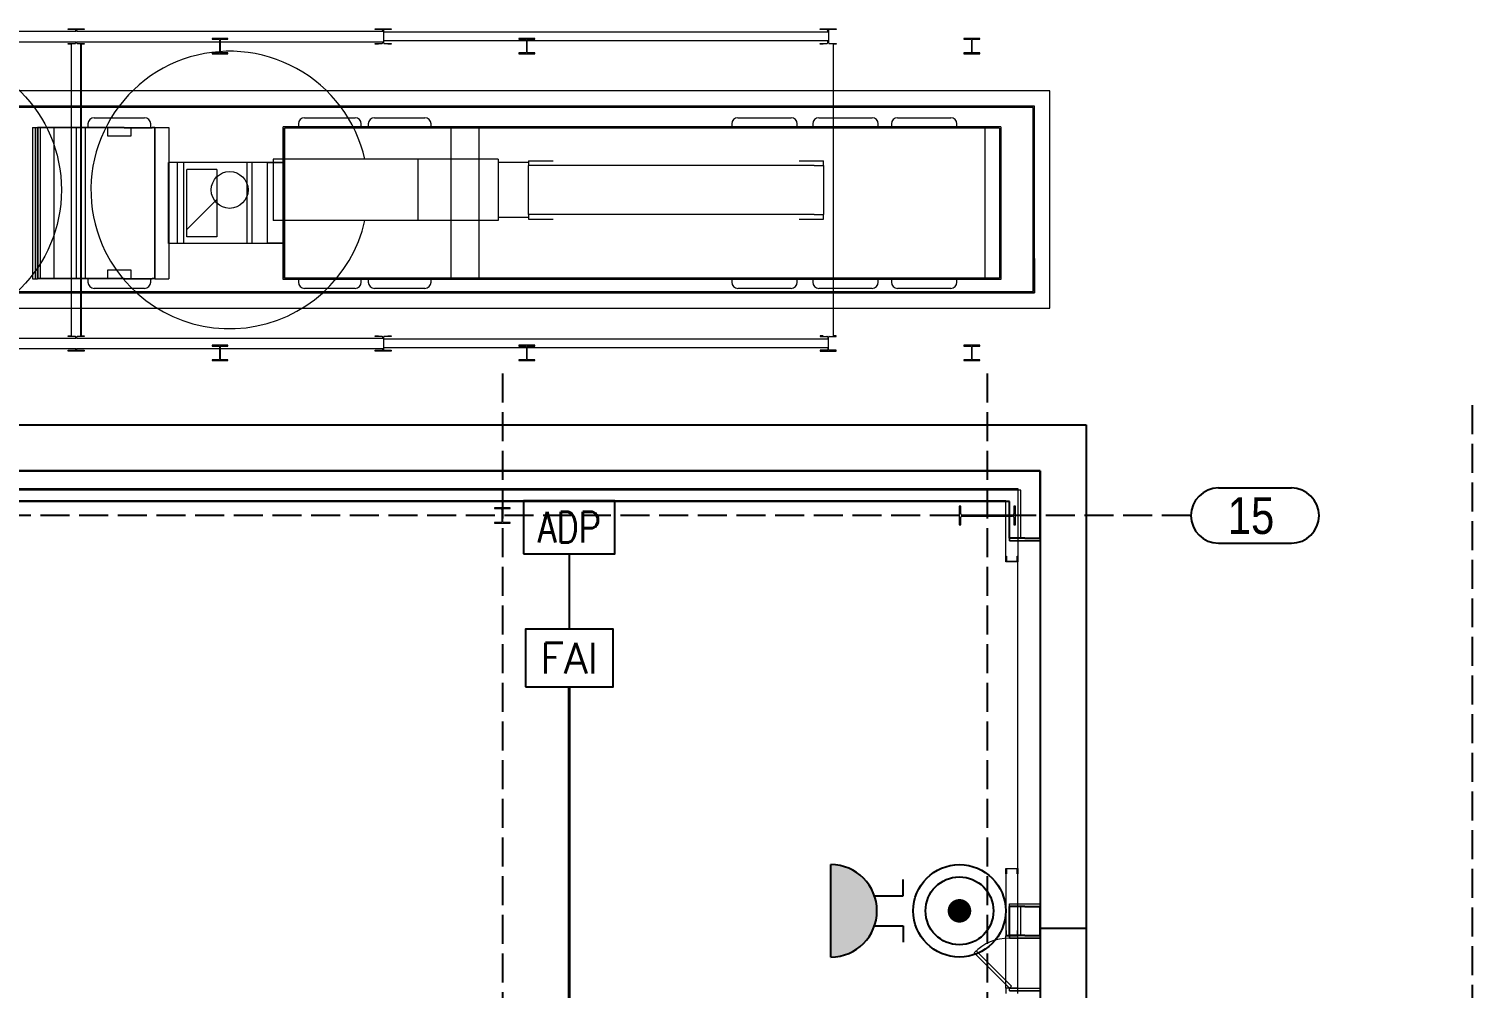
# Model space of a CAD drawing. Header units: millimetres. Extents: x 91119 to 792617, y 23924 to 150567.
# Drawn here: x 681188 to 704702, y 134936 to 150567 of the extents above; entities that cross this region are included whole.
import ezdxf
from ezdxf.enums import TextEntityAlignment as Align

# ---------------------------------------------------------------- set-up
doc = ezdxf.new("R2010")
doc.units = ezdxf.units.MM
doc.header["$LTSCALE"] = 100
for name, pattern in [('121217 IES and EMR$0$XKITLINE00', [0]), ('121217 IES and EMR$0$XKITLINE03', [6.299213, 4.724409, -1.574803]), ('DASHED', [19.05, 12.7, -6.35])]:
    doc.linetypes.add(name, pattern=pattern)
doc.layers.add('121217 IES and EMR$0$G3 Fab Prts-22 Door-Plan', color=7, linetype='Continuous', lineweight=5)
for name, color, linetype in [('121217 IES and EMR$0$grid', 8, 'Continuous'), ('121217 IES and EMR$0$layout', 8, 'Continuous'), ('121217 IES and EMR$0$Xref', 8, 'Continuous'), ('FA', 1, 'Continuous'), ('Fire Alarm', 1, 'Continuous'), ('Text', 7, 'Continuous')]:
    doc.layers.add(name, color=color, linetype=linetype)
doc.styles.add('121217 IES and EMR$0$CENTURY_GOTHIC', font='GOTHIC.TTF')
doc.styles.add('ROMANS', font='romans.shx', dxfattribs={"width": 0.8, "height": 2.5})

# ---------------------------------------------------------------- blocks, each defined once
blk = doc.blocks.new('121217 IES and EMR$0$Group-84-1')
at = {"layer": '121217 IES and EMR$0$G3 Fab Prts-22 Door-Plan', "color": 7, "linetype": 'Continuous', "lineweight": 5, "transparency": 33554687}
for p, q in [((-3000, 250.5), (-3000, -250.5)), ((3000, 250.5), (3000, -250.5))]:
    blk.add_line(p, q, dxfattribs=at)
blk = doc.blocks.new('121217 IES and EMR$0$Group-85-1')
at = {"layer": '121217 IES and EMR$0$G3 Fab Prts-22 Door-Plan', "color": 7, "linetype": 'Continuous', "lineweight": 5, "transparency": 33554687, "flags": 128}
for points in [[(-3000, 250.5), (-2958, 250.5), (-2958, -250.5), (-3000, -250.5)], [(2958, 250.5), (3000, 250.5), (3000, -250.5), (2958, -250.5)]]:
    blk.add_lwpolyline(points, close=True, dxfattribs=at)
blk = doc.blocks.new('121217 IES and EMR$0$Group-91-1')
at = {"layer": '121217 IES and EMR$0$G3 Fab Prts-22 Door-Plan', "color": 7, "linetype": 'Continuous', "lineweight": 5, "transparency": 33554687, "flags": 128}
blk.add_lwpolyline([(-408, 250), (169, 827), (200, 796), (-377, 219)], close=True, dxfattribs=at)
blk = doc.blocks.new('121217 IES and EMR$0$Group-92-1')
at = {"layer": '121217 IES and EMR$0$G3 Fab Prts-22 Door-Plan', "color": 7, "linetype": 'Continuous', "lineweight": 5, "transparency": 33554687}
for p, q in [((-408, 250), (169, 827)), ((-377, 219), (200, 796)), ((169, 827), (200, 796)), ((-408, 250), (-377, 219))]:
    blk.add_line(p, q, dxfattribs=at)
at = {"layer": '121217 IES and EMR$0$G3 Fab Prts-22 Door-Plan', "color": 7, "transparency": 33554687}
blk.add_blockref('121217 IES and EMR$0$Group-91-1', (0, 0), dxfattribs=at)
blk = doc.blocks.new('121217 IES and EMR$0$Group-87-1')
at = {"layer": '121217 IES and EMR$0$G3 Fab Prts-22 Door-Plan', "color": 7, "linetype": 'Continuous', "lineweight": 5, "transparency": 33554687}
for p, q in [((-450, 250.5), (-450, -250.5)), ((450, 250.5), (450, -250.5))]:
    blk.add_line(p, q, dxfattribs=at)
blk = doc.blocks.new('121217 IES and EMR$0$Group-88-1')
at = {"layer": '121217 IES and EMR$0$G3 Fab Prts-22 Door-Plan', "color": 7, "linetype": 'Continuous', "lineweight": 5, "transparency": 33554687, "flags": 128}
for points in [[(-450, 250.5), (-408, 250.5), (-408, -250.5), (-450, -250.5)], [(408, 250.5), (450, 250.5), (450, -250.5), (408, -250.5)]]:
    blk.add_lwpolyline(points, close=True, dxfattribs=at)

msp = doc.modelspace()

# ---------------------------------------------------------------- hatches: boundary and pattern name
at = {"layer": 'Fire Alarm'}
h = msp.add_hatch(color=256, dxfattribs=at)
edge = h.paths.add_edge_path()
edge.add_line((694252, 135442), (694252, 136948))
edge.add_arc((694252, 136195), 753, -90, 90, ccw=False)

# ---------------------------------------------------------------- linework, layer by layer
at = {"layer": '121217 IES and EMR$0$grid', "linetype": '121217 IES and EMR$0$XKITLINE03'}
for p, q in [((688902, 144949), (688902, 30568)), ((696802, 144949), (696802, 28655)), ((704702, 144437), (704702, 31436)), ((700120, 142636), (643432, 142636))]:
    msp.add_line(p, q, dxfattribs=at)
at = {"layer": '121217 IES and EMR$0$grid', "linetype": '121217 IES and EMR$0$XKITLINE00'}
for p, q in [((700570, 143086), (701757, 143086)), ((700570, 142186), (701757, 142186))]:
    msp.add_line(p, q, dxfattribs=at)
for centre, start, end in [((700570, 142636), 90, 270), ((701757, 142636), 270, 90)]:
    msp.add_arc(centre, 450, start, end, dxfattribs=at)
at = {"layer": '121217 IES and EMR$0$layout', "linetype": 'Continuous', "lineweight": 20}
for p, q in [((676965, 150528), (681953, 150528)), ((681830, 150555), (681830, 150567)), ((681830, 150567), (682088, 150567)), ((681941, 150555), (681830, 150555)), ((681953, 150528), (681953, 150542)), ((681965, 150542), (681965, 150528)), ((681965, 150528), (686953, 150528)), ((682088, 150555), (681978, 150555)), ((682088, 150567), (682088, 150555)), ((686830, 150555), (686830, 150567)), ((686830, 150567), (687088, 150567)), ((686941, 150555), (686830, 150555)), ((686953, 150528), (686953, 150542)), ((686965, 150542), (686965, 150342)), ((694203, 150513), (686965, 150513)), ((687088, 150555), (686978, 150555)), ((687088, 150567), (687088, 150555)), ((694080, 150555), (694080, 150567)), ((694080, 150567), (694338, 150567)), ((694191, 150555), (694080, 150555)), ((694203, 150513), (694203, 150542)), ((694215, 150542), (694215, 150342)), ((694338, 150555), (694228, 150555)), ((694338, 150567), (694338, 150555)), ((676965, 150357), (681953, 150357)), ((681830, 150317), (681830, 150329)), ((681830, 150329), (681941, 150329)), ((681882, 150317), (681830, 150317)), ((681877, 150317), (681877, 145567)), ((681882, 145567), (681882, 150317)), ((681953, 150342), (681953, 150357)), ((681965, 150357), (681965, 150342)), ((681965, 150357), (686953, 150357)), ((681978, 150329), (682088, 150329)), ((682088, 150317), (682037, 150317)), ((682037, 145567), (682037, 150317)), ((682042, 150317), (682042, 145567)), ((682088, 150329), (682088, 150317)), ((686830, 150317), (686830, 150329)), ((686830, 150329), (686941, 150329)), ((686882, 150317), (686830, 150317)), ((686953, 150342), (686953, 150357)), ((694203, 150371), (686965, 150371)), ((686978, 150329), (687088, 150329)), ((687088, 150317), (687037, 150317)), ((687088, 150329), (687088, 150317)), ((694080, 150317), (694080, 150329)), ((694080, 150329), (694191, 150329)), ((694127, 150317), (694080, 150317)), ((694203, 150342), (694203, 150371)), ((694228, 150329), (694338, 150329)), ((694338, 150317), (694292, 150317)), ((694292, 150317), (694292, 145567)), ((694338, 150329), (694338, 150317)), ((687526, 148442), (685167, 148442)), ((685167, 148442), (685167, 147442)), ((688834, 148442), (687526, 148442)), ((687526, 148442), (687526, 147442)), ((688834, 148442), (688834, 147442)), ((689330, 148392), (688834, 148392)), ((689330, 148417), (689730, 148417)), ((689330, 148417), (689330, 148342)), ((693735, 148417), (694135, 148417)), ((694135, 148342), (694135, 148417)), ((689577, 148342), (689324, 148342)), ((689324, 148342), (689324, 147542)), ((693983, 148342), (689577, 148342)), ((693983, 148342), (694141, 148342)), ((694141, 147542), (694141, 148342)), ((687526, 147442), (685167, 147442)), ((688834, 147442), (687526, 147442)), ((689330, 147492), (688834, 147492)), ((689577, 147542), (689324, 147542)), ((689330, 147542), (689330, 147467)), ((689330, 147467), (689730, 147467)), ((693983, 147542), (689577, 147542)), ((693735, 147467), (694135, 147467)), ((693983, 147542), (694141, 147542)), ((694135, 147467), (694135, 147542)), ((681830, 145567), (681882, 145567)), ((681830, 145555), (681830, 145567)), ((681941, 145555), (681830, 145555)), ((682088, 145555), (681978, 145555)), ((682037, 145567), (682088, 145567)), ((682088, 145567), (682088, 145555)), ((686830, 145555), (686830, 145567)), ((686830, 145567), (686882, 145567)), ((686941, 145555), (686830, 145555)), ((687088, 145555), (686978, 145555)), ((687037, 145567), (687088, 145567)), ((687088, 145567), (687088, 145555)), ((694080, 145567), (694080, 145555)), ((694127, 145567), (694080, 145567)), ((694080, 145555), (694191, 145555)), ((694228, 145555), (694338, 145555)), ((694338, 145567), (694292, 145567)), ((694338, 145555), (694338, 145567)), ((676965, 145528), (681953, 145528)), ((676965, 145357), (681953, 145357)), ((681830, 145317), (681830, 145329)), ((681830, 145329), (681941, 145329)), ((682088, 145317), (681830, 145317)), ((681953, 145528), (681953, 145542)), ((681953, 145342), (681953, 145357)), ((681965, 145542), (681965, 145528)), ((681965, 145528), (686953, 145528)), ((681965, 145357), (681965, 145342)), ((681965, 145357), (686953, 145357)), ((681978, 145329), (682088, 145329)), ((682088, 145329), (682088, 145317)), ((686830, 145329), (686941, 145329)), ((686830, 145317), (686830, 145329)), ((687088, 145317), (686830, 145317)), ((686953, 145528), (686953, 145542)), ((686953, 145342), (686953, 145357)), ((686965, 145542), (686965, 145342)), ((694203, 145513), (686965, 145513)), ((694203, 145371), (686965, 145371)), ((686978, 145329), (687088, 145329)), ((687088, 145329), (687088, 145317)), ((694191, 145329), (694080, 145329)), ((694080, 145329), (694080, 145317)), ((694080, 145317), (694338, 145317)), ((694203, 145542), (694203, 145513)), ((694203, 145371), (694203, 145342)), ((694215, 145342), (694215, 145542)), ((694338, 145329), (694228, 145329)), ((694338, 145317), (694338, 145329))]:
    msp.add_line(p, q, dxfattribs=at)
at = {"layer": '121217 IES and EMR$0$layout', "transparency": 33554687}
for p, q in [((655484, 144117), (698415, 144117)), ((655484, 144117), (698415, 144117)), ((698415, 144117), (698415, 127586)), ((698415, 144117), (698415, 135909)), ((656234, 143367), (697665, 143367)), ((697665, 143367), (656234, 143367)), ((697665, 143367), (697665, 126836)), ((697665, 142268), (697665, 143367)), ((697164, 142866), (656735, 142866)), ((697164, 142268), (697164, 142866)), ((697164, 135793), (697164, 136268)), ((697665, 135793), (697665, 136268)), ((698415, 135909), (697665, 135909))]:
    msp.add_line(p, q, dxfattribs=at)
at = {"layer": '121217 IES and EMR$0$layout'}
for p, q in [((656234, 143367), (697665, 143367)), ((697665, 143367), (697665, 126836)), ((697415, 142268), (697164, 142268)), ((697164, 142268), (697164, 142268)), ((697164, 142268), (697164, 142268)), ((697415, 142268), (697665, 142268)), ((697665, 142268), (697665, 142268)), ((697665, 142268), (697665, 142268)), ((697415, 136268), (697164, 136268)), ((697164, 136268), (697164, 136268)), ((697164, 136268), (697164, 136268)), ((697415, 136268), (697665, 136268)), ((697665, 136268), (697665, 136268)), ((697665, 136268), (697665, 136268)), ((697415, 135793), (697164, 135793)), ((697164, 135793), (697164, 135793)), ((697164, 135793), (697164, 135793)), ((697415, 135793), (697665, 135793)), ((697665, 135793), (697665, 135793)), ((697665, 135793), (697665, 135793))]:
    msp.add_line(p, q, dxfattribs=at)
at = {"layer": '121217 IES and EMR$0$layout', "linetype": 'Continuous', "lineweight": 5, "transparency": 33554687}
for p, q in [((697349, 143051), (656550, 143051)), ((697349, 143051), (656550, 143051)), ((697349, 142268), (697349, 143051)), ((697349, 142268), (697349, 143051)), ((697164, 142268), (697164, 142226)), ((697665, 142268), (697665, 142226)), ((697164, 142226), (697665, 142226)), ((697164, 136268), (697164, 136310)), ((697164, 136310), (697665, 136310)), ((697349, 135793), (697349, 136268)), ((697665, 136268), (697665, 136310)), ((697164, 135793), (697164, 135751)), ((697164, 135751), (697665, 135751)), ((697665, 135793), (697665, 135751))]:
    msp.add_line(p, q, dxfattribs=at)
at = {"layer": '121217 IES and EMR$0$layout', "linetype": 'Continuous', "lineweight": 20}
for centre, radius in [((679459, 147942), 2260), ((684459, 147942), 300)]:
    msp.add_circle(centre, radius, dxfattribs=at)
for centre, radius, start, end in [((681941, 150542), 12.7, 45, 90), ((681941, 150542), 12.7, 360, 45), ((681978, 150542), 12.7, 135, 180), ((681978, 150542), 12.7, 90, 135), ((686941, 150542), 12.7, 45, 90), ((686941, 150542), 12.7, 360, 45), ((686978, 150542), 12.7, 135, 180), ((686978, 150542), 12.7, 90, 135), ((694191, 150542), 12.7, 45, 90), ((694191, 150542), 12.7, 360, 45), ((694228, 150542), 12.7, 135, 180), ((694228, 150542), 12.7, 90, 135), ((681941, 150342), 12.7, 270, 315), ((681941, 150342), 12.7, 315, 360), ((681978, 150342), 12.7, 180, 225), ((681978, 150342), 12.7, 225, 270), ((686941, 150342), 12.7, 270, 315), ((686941, 150342), 12.7, 315, 360), ((686978, 150342), 12.7, 180, 225), ((686978, 150342), 12.7, 225, 270), ((694191, 150342), 12.7, 270, 315), ((694191, 150342), 12.7, 315, 360), ((694228, 150342), 12.7, 180, 225), ((694228, 150342), 12.7, 225, 270), ((684459, 147942), 2260, 109.5564, 157.9437), ((684459, 147942), 2260, 61.1691, 109.5564), ((684459, 147942), 2260, 12.7818, 61.1691), ((684459, 147942), 2260, 157.9437, 206.331), ((684459, 147942), 2260, 276.7746, 347.2181), ((684459, 147942), 2260, 206.331, 276.7746), ((681941, 145542), 12.7, 45, 90), ((681941, 145542), 12.7, 360, 45), ((681978, 145542), 12.7, 135, 180), ((681978, 145542), 12.7, 90, 135), ((686941, 145542), 12.7, 45, 90), ((686941, 145542), 12.7, 360, 45), ((686978, 145542), 12.7, 135, 180), ((686978, 145542), 12.7, 90, 135), ((694191, 145542), 12.7, 45, 90), ((694191, 145542), 12.7, 360, 45), ((694228, 145542), 12.7, 135, 180), ((694228, 145542), 12.7, 90, 135), ((681941, 145342), 12.7, 270, 315), ((681941, 145342), 12.7, 315, 360), ((681978, 145342), 12.7, 180, 225), ((681978, 145342), 12.7, 225, 270), ((686941, 145342), 12.7, 270, 315), ((686941, 145342), 12.7, 315, 360), ((686978, 145342), 12.7, 180, 225), ((686978, 145342), 12.7, 225, 270), ((694191, 145342), 12.7, 270, 315), ((694191, 145342), 12.7, 315, 360), ((694228, 145342), 12.7, 180, 225), ((694228, 145342), 12.7, 225, 270)]:
    msp.add_arc(centre, radius, start, end, dxfattribs=at)
at = {"layer": '121217 IES and EMR$0$layout', "linetype": 'Continuous', "lineweight": 5, "transparency": 33554687}
msp.add_arc((697164, 134935), 816, 90, 135, dxfattribs=at)
at = {"layer": '121217 IES and EMR$0$Xref', "linetype": 'Continuous', "lineweight": 15}
for p, q in [((684173, 150411), (684173, 150399)), ((684431, 150411), (684173, 150411)), ((684173, 150399), (684283, 150399)), ((684296, 150387), (684296, 150186)), ((684308, 150186), (684308, 150387)), ((684320, 150399), (684431, 150399)), ((684431, 150399), (684431, 150411)), ((689173, 150411), (689173, 150399)), ((689431, 150411), (689173, 150411)), ((689173, 150399), (689283, 150399)), ((689296, 150387), (689296, 150186)), ((689308, 150186), (689308, 150387)), ((689320, 150399), (689431, 150399)), ((689431, 150399), (689431, 150411)), ((696423, 150411), (696423, 150399)), ((696681, 150411), (696423, 150411)), ((696423, 150399), (696533, 150399)), ((696546, 150387), (696546, 150186)), ((696558, 150186), (696558, 150387)), ((696570, 150399), (696681, 150399)), ((696681, 150399), (696681, 150411)), ((684173, 150174), (684173, 150162)), ((684283, 150174), (684173, 150174)), ((684173, 150162), (684431, 150162)), ((684431, 150174), (684320, 150174)), ((684431, 150162), (684431, 150174)), ((689173, 150174), (689173, 150162)), ((689283, 150174), (689173, 150174)), ((689173, 150162), (689431, 150162)), ((689431, 150174), (689320, 150174)), ((689431, 150162), (689431, 150174)), ((696423, 150174), (696423, 150162)), ((696533, 150174), (696423, 150174)), ((696423, 150162), (696681, 150162)), ((696681, 150174), (696570, 150174)), ((696681, 150162), (696681, 150174)), ((684173, 145411), (684173, 145399)), ((684431, 145411), (684173, 145411)), ((684173, 145399), (684283, 145399)), ((684296, 145387), (684296, 145186)), ((684308, 145186), (684308, 145387)), ((684320, 145399), (684431, 145399)), ((684431, 145399), (684431, 145411)), ((689173, 145411), (689173, 145399)), ((689431, 145411), (689173, 145411)), ((689173, 145399), (689283, 145399)), ((689296, 145387), (689296, 145186)), ((689308, 145186), (689308, 145387)), ((689320, 145399), (689431, 145399)), ((689431, 145399), (689431, 145411)), ((696423, 145411), (696423, 145399)), ((696681, 145411), (696423, 145411)), ((696423, 145399), (696533, 145399)), ((696546, 145387), (696546, 145186)), ((696558, 145186), (696558, 145387)), ((696570, 145399), (696681, 145399)), ((696681, 145399), (696681, 145411)), ((684283, 145174), (684173, 145174)), ((684173, 145174), (684173, 145162)), ((684173, 145162), (684431, 145162)), ((684431, 145174), (684320, 145174)), ((684431, 145162), (684431, 145174)), ((689283, 145174), (689173, 145174)), ((689173, 145174), (689173, 145162)), ((689173, 145162), (689431, 145162)), ((689431, 145174), (689320, 145174)), ((689431, 145162), (689431, 145174)), ((696533, 145174), (696423, 145174)), ((696423, 145174), (696423, 145162)), ((696423, 145162), (696681, 145162)), ((696681, 145174), (696570, 145174)), ((696681, 145162), (696681, 145174)), ((688773, 142761), (688773, 142749)), ((689031, 142761), (688773, 142761)), ((688773, 142749), (688883, 142749)), ((688896, 142737), (688896, 142536)), ((688908, 142536), (688908, 142737)), ((688920, 142749), (689031, 142749)), ((689031, 142749), (689031, 142761)), ((696343, 142789), (696343, 142484)), ((696370, 142789), (696343, 142789)), ((696370, 142664), (696370, 142789)), ((697233, 142789), (697233, 142664)), ((697261, 142789), (697233, 142789)), ((697261, 142484), (697261, 142789)), ((688773, 142524), (688773, 142512)), ((688883, 142524), (688773, 142524)), ((688773, 142512), (689031, 142512)), ((689031, 142524), (688920, 142524)), ((689031, 142512), (689031, 142524)), ((696370, 142484), (696370, 142609)), ((697214, 142645), (696390, 142645)), ((696390, 142628), (697214, 142628)), ((697233, 142609), (697233, 142484)), ((696343, 142484), (696370, 142484)), ((697233, 142484), (697261, 142484)), ((697102, 141886), (697102, 141976)), ((697102, 141976), (697116, 141976)), ((697302, 141886), (697102, 141886)), ((697116, 141976), (697116, 141905)), ((697128, 141893), (697276, 141893)), ((697288, 141905), (697288, 141976)), ((697288, 141976), (697302, 141976)), ((697302, 141976), (697302, 141886)), ((697102, 136886), (697302, 136886)), ((697102, 136796), (697102, 136886)), ((697116, 136867), (697116, 136796)), ((697276, 136879), (697128, 136879)), ((697288, 136796), (697288, 136867)), ((697302, 136886), (697302, 136796)), ((697116, 136796), (697102, 136796)), ((697302, 136796), (697288, 136796)), ((697102, 135876), (697102, 135786)), ((697116, 135876), (697102, 135876)), ((697102, 135786), (697302, 135786)), ((697116, 135805), (697116, 135876)), ((697276, 135793), (697128, 135793)), ((697288, 135876), (697288, 135805)), ((697302, 135876), (697288, 135876)), ((697302, 135786), (697302, 135876)), ((697302, 134936), (697102, 134936)), ((697102, 134936), (697102, 134846)), ((697302, 134846), (697302, 134936))]:
    msp.add_line(p, q, dxfattribs=at)
at = {"layer": '121217 IES and EMR$0$Xref', "linetype": 'Continuous', "lineweight": 0}
for p, q in [((696558, 150191), (696528, 150162)), ((685352, 148884), (685332, 148864)), ((685438, 148971), (685418, 148951)), ((688267, 148971), (688247, 148951)), ((691095, 148971), (691075, 148951)), ((693924, 148971), (693904, 148951)), ((696752, 148971), (696732, 148951)), ((684252, 147785), (683764, 147297)), ((683242, 146775), (683236, 146769)), ((685801, 146505), (685781, 146485)), ((688629, 146505), (688609, 146485)), ((691458, 146505), (691438, 146485)), ((694286, 146505), (694266, 146485))]:
    msp.add_line(p, q, dxfattribs=at)
at = {"layer": '121217 IES and EMR$0$Xref', "linetype": 'Continuous', "lineweight": 20}
for p, q in [((697822, 149556), (657242, 149556)), ((697822, 146016), (697822, 149556)), ((697572, 149306), (657492, 149306)), ((697552, 149286), (657512, 149286)), ((682251, 149118), (683073, 149118)), ((684522, 149306), (684022, 149306)), ((684022, 149306), (684022, 149286)), ((684522, 149286), (684522, 149306)), ((685680, 149118), (686502, 149118)), ((686818, 149118), (687640, 149118)), ((690582, 149286), (690582, 149306)), ((690582, 149306), (691082, 149306)), ((691082, 149306), (691082, 149286)), ((692738, 149118), (693605, 149118)), ((694058, 149118), (694925, 149118)), ((695342, 149118), (696209, 149118)), ((697572, 149306), (697072, 149306)), ((697072, 149306), (697072, 149286)), ((697552, 146286), (697552, 149286)), ((697572, 146266), (697572, 149306)), ((697572, 148746), (697572, 149306)), ((681245, 148962), (681245, 146494)), ((681245, 148962), (681273, 148962)), ((681273, 148962), (681293, 148962)), ((681293, 148962), (681293, 146494)), ((681293, 148962), (681330, 148962)), ((681330, 146494), (681330, 148962)), ((681440, 148962), (681330, 148962)), ((681440, 148956), (681337, 148956)), ((681337, 146500), (681337, 148956)), ((681374, 148956), (681374, 146500)), ((681568, 148962), (681440, 148962)), ((681568, 148956), (681440, 148956)), ((681597, 148962), (681568, 148962)), ((681597, 148956), (681568, 148956)), ((681592, 148956), (681592, 146500)), ((681597, 148956), (681597, 148962)), ((681696, 148962), (681597, 148962)), ((681696, 148956), (681597, 148956)), ((681719, 148962), (681696, 148962)), ((681696, 148962), (681696, 148956)), ((681719, 148956), (681696, 148956)), ((682009, 148962), (681719, 148962)), ((682009, 148956), (681719, 148956)), ((681961, 148956), (681961, 146500)), ((682032, 148962), (682009, 148962)), ((682032, 148956), (682009, 148956)), ((682055, 148962), (682032, 148962)), ((682032, 148962), (682032, 148956)), ((682055, 148956), (682032, 148956)), ((682562, 148962), (682055, 148962)), ((682562, 148956), (682055, 148956)), ((682103, 148956), (682103, 146500)), ((682151, 149018), (682151, 148962)), ((682472, 148818), (682472, 148956)), ((682631, 148962), (682562, 148962)), ((682631, 148956), (682562, 148956)), ((682631, 148956), (682631, 148962)), ((682739, 148962), (682631, 148962)), ((682739, 148956), (682631, 148956)), ((682739, 148962), (682809, 148962)), ((682739, 148956), (682739, 148962)), ((682739, 148956), (682809, 148956)), ((682809, 148962), (683127, 148962)), ((682809, 148956), (683127, 148956)), ((682851, 148956), (682851, 148818)), ((683127, 148962), (683197, 148962)), ((683127, 148956), (683197, 148956)), ((683173, 148962), (683173, 149018)), ((683197, 148962), (683197, 148956)), ((683242, 148962), (683197, 148962)), ((683236, 148956), (683197, 148956)), ((683236, 148956), (683236, 146500)), ((683242, 148962), (683467, 148962)), ((683242, 148962), (683242, 146494)), ((683467, 148962), (683467, 148388)), ((697021, 148971), (685332, 148971)), ((685332, 146485), (685332, 148971)), ((685352, 148951), (685352, 146505)), ((697001, 148951), (685352, 148951)), ((685352, 146505), (685352, 148951)), ((685580, 149018), (685580, 148971)), ((686602, 148971), (686602, 149018)), ((686718, 149018), (686718, 148971)), ((687740, 148971), (687740, 149018)), ((688065, 148951), (688065, 146505)), ((688519, 148951), (688519, 146505)), ((692638, 149018), (692638, 148971)), ((693705, 148971), (693705, 149018)), ((693958, 149018), (693958, 148971)), ((695025, 148971), (695025, 149018)), ((695242, 149018), (695242, 148971)), ((696309, 148971), (696309, 149018)), ((696761, 148951), (696761, 146505)), ((697001, 148951), (697001, 146505)), ((697021, 148971), (697021, 146485)), ((682851, 148818), (682472, 148818)), ((697552, 148746), (697572, 148746)), ((683465, 147068), (683465, 148388)), ((683470, 148388), (683465, 148388)), ((683470, 148388), (683470, 147068)), ((683606, 148388), (683470, 148388)), ((683606, 148388), (683606, 147068)), ((683709, 148388), (683606, 148388)), ((683709, 148388), (683709, 147068)), ((684740, 148388), (683709, 148388)), ((684740, 148388), (684740, 147068)), ((684823, 148388), (684740, 148388)), ((684823, 148388), (684823, 147068)), ((685332, 148388), (684823, 148388)), ((685073, 148383), (685073, 147073)), ((685332, 148383), (685073, 148383)), ((684252, 148278), (683764, 148278)), ((683764, 147178), (683764, 148278)), ((684252, 148278), (684252, 147178)), ((683470, 147068), (683465, 147068)), ((683467, 147068), (683467, 146494)), ((683606, 147068), (683470, 147068)), ((683709, 147068), (683606, 147068)), ((684740, 147068), (683709, 147068)), ((684252, 147178), (683764, 147178)), ((684823, 147068), (684740, 147068)), ((685332, 147068), (684823, 147068)), ((685332, 147073), (685073, 147073)), ((697552, 146826), (697572, 146826)), ((697572, 146826), (697572, 146266)), ((681245, 146494), (681273, 146494)), ((681273, 146494), (681293, 146494)), ((681293, 146494), (681330, 146494)), ((681440, 146494), (681330, 146494)), ((681440, 146500), (681337, 146500)), ((681568, 146500), (681440, 146500)), ((681568, 146494), (681440, 146494)), ((681597, 146500), (681568, 146500)), ((681597, 146494), (681568, 146494)), ((681597, 146494), (681597, 146500)), ((681696, 146500), (681597, 146500)), ((681696, 146494), (681597, 146494)), ((681719, 146500), (681696, 146500)), ((681696, 146500), (681696, 146494)), ((681719, 146494), (681696, 146494)), ((682009, 146500), (681719, 146500)), ((682009, 146494), (681719, 146494)), ((682032, 146500), (682009, 146500)), ((682032, 146494), (682009, 146494)), ((682055, 146500), (682032, 146500)), ((682032, 146500), (682032, 146494)), ((682055, 146494), (682032, 146494)), ((682562, 146500), (682055, 146500)), ((682562, 146494), (682055, 146494)), ((682151, 146494), (682151, 146438)), ((682472, 146500), (682472, 146638)), ((682472, 146638), (682851, 146638)), ((682631, 146500), (682562, 146500)), ((682631, 146494), (682562, 146494)), ((682631, 146494), (682631, 146500)), ((682739, 146500), (682631, 146500)), ((682739, 146494), (682631, 146494)), ((682739, 146500), (682809, 146500)), ((682739, 146494), (682739, 146500)), ((682739, 146494), (682809, 146494)), ((682809, 146500), (683127, 146500)), ((682809, 146494), (683127, 146494)), ((682851, 146638), (682851, 146500)), ((683127, 146500), (683197, 146500)), ((683127, 146494), (683197, 146494)), ((683173, 146438), (683173, 146494)), ((683236, 146500), (683197, 146500)), ((683197, 146500), (683197, 146494)), ((683242, 146494), (683197, 146494)), ((683242, 146494), (683467, 146494)), ((697001, 146505), (685352, 146505)), ((657492, 146266), (697572, 146266)), ((657512, 146286), (697552, 146286)), ((683073, 146338), (682251, 146338)), ((684022, 146286), (684022, 146266)), ((684022, 146266), (684522, 146266)), ((684522, 146266), (684522, 146286)), ((697021, 146485), (685332, 146485)), ((685580, 146485), (685580, 146438)), ((686502, 146338), (685680, 146338)), ((686602, 146438), (686602, 146485)), ((686718, 146485), (686718, 146438)), ((687640, 146338), (686818, 146338)), ((687740, 146438), (687740, 146485)), ((690582, 146286), (690582, 146266)), ((690582, 146266), (691082, 146266)), ((691082, 146266), (691082, 146286)), ((692638, 146485), (692638, 146438)), ((693605, 146338), (692738, 146338)), ((693705, 146438), (693705, 146485)), ((693958, 146485), (693958, 146438)), ((694925, 146338), (694058, 146338)), ((695025, 146438), (695025, 146485)), ((695242, 146485), (695242, 146438)), ((696209, 146338), (695342, 146338)), ((696309, 146438), (696309, 146485)), ((697072, 146266), (697072, 146286)), ((697572, 146266), (697072, 146266)), ((657242, 146016), (697822, 146016)), ((656802, 143076), (697302, 143076)), ((697302, 143076), (697302, 141976)), ((697102, 142876), (657002, 142876)), ((697102, 142645), (697102, 142876)), ((697102, 141976), (697102, 142628)), ((697102, 141884), (697102, 141886)), ((697302, 141884), (697102, 141884)), ((697302, 141886), (697302, 141884)), ((697302, 136886), (697302, 141884)), ((697102, 136796), (697102, 135876)), ((697302, 135876), (697302, 136796)), ((697102, 134936), (697102, 135786)), ((697302, 134936), (697302, 135786))]:
    msp.add_line(p, q, dxfattribs=at)
at = {"layer": '121217 IES and EMR$0$Xref', "linetype": 'Continuous', "lineweight": 15}
for centre, radius, start, end in [((684283, 150387), 12.7, 0, 90), ((684320, 150387), 12.7, 90, 180), ((689283, 150387), 12.7, 0, 90), ((689320, 150387), 12.7, 90, 180), ((696533, 150387), 12.7, 0, 90), ((696570, 150387), 12.7, 90, 180), ((684283, 150186), 12.7, 270, 0), ((684320, 150186), 12.7, 180, 270), ((689283, 150186), 12.7, 270, 0), ((689320, 150186), 12.7, 180, 270), ((696533, 150186), 12.7, 270, 0), ((696570, 150186), 12.7, 180, 270), ((684283, 145387), 12.7, 0, 90), ((684320, 145387), 12.7, 90, 180), ((689283, 145387), 12.7, 0, 90), ((689320, 145387), 12.7, 90, 180), ((696533, 145387), 12.7, 0, 90), ((696570, 145387), 12.7, 90, 180), ((684283, 145186), 12.7, 270, 0), ((684320, 145186), 12.7, 180, 270), ((689283, 145186), 12.7, 270, 0), ((689320, 145186), 12.7, 180, 270), ((696533, 145186), 12.7, 270, 0), ((696570, 145186), 12.7, 180, 270), ((688883, 142737), 12.7, 0, 90), ((688920, 142737), 12.7, 90, 180), ((688883, 142536), 12.7, 270, 0), ((688920, 142536), 12.7, 180, 270), ((696390, 142664), 19.1, 180, 270), ((696390, 142609), 19.1, 90, 180), ((697214, 142664), 19.1, 270, 0), ((697214, 142609), 19.1, 0, 90), ((697128, 141905), 12, 180, 270), ((697276, 141905), 12, 270, 0), ((697128, 136867), 12, 90, 180), ((697276, 136867), 12, 0, 90), ((697128, 135805), 12, 180, 270), ((697276, 135805), 12, 270, 0)]:
    msp.add_arc(centre, radius, start, end, dxfattribs=at)
at = {"layer": '121217 IES and EMR$0$Xref', "linetype": 'Continuous', "lineweight": 20}
for centre, start, end in [((682251, 149018), 90, 180), ((683073, 149018), 0, 90), ((685680, 149018), 90, 180), ((686502, 149018), 0, 90), ((686818, 149018), 90, 180), ((687640, 149018), 0, 90), ((692738, 149018), 90, 180), ((693605, 149018), 0, 90), ((694058, 149018), 90, 180), ((694925, 149018), 0, 90), ((695342, 149018), 90, 180), ((696209, 149018), 0, 90), ((682251, 146438), 180, 270), ((683073, 146438), 270, 0), ((685680, 146438), 180, 270), ((686502, 146438), 270, 0), ((686818, 146438), 180, 270), ((687640, 146438), 270, 0), ((692738, 146438), 180, 270), ((693605, 146438), 270, 0), ((694058, 146438), 180, 270), ((694925, 146438), 270, 0), ((695342, 146438), 180, 270), ((696209, 146438), 270, 0)]:
    msp.add_arc(centre, 100, start, end, dxfattribs=at)
at = {"layer": 'FA'}
msp.add_lwpolyline([(689248, 142013), (690736, 142013), (690736, 142876), (689248, 142876)], close=True, dxfattribs=at)
at = {"layer": 'FA', "linetype": 'DASHED', "ltscale": 0.5, "const_width": 50}
msp.add_lwpolyline([(689992, 36437), (689992, 139843)], dxfattribs=at)
at = {"layer": 'Fire Alarm'}
for p, q in [((689992, 142013), (689992, 140785)), ((694252, 135442), (694252, 136948)), ((695434, 136441), (695434, 136708)), ((694963, 136441), (695434, 136441)), ((694963, 135950), (695434, 135950)), ((695434, 135950), (695434, 135683))]:
    msp.add_line(p, q, dxfattribs=at)
msp.add_lwpolyline([(689279, 139843), (690705, 139843), (690705, 140785), (689279, 140785)], close=True, dxfattribs=at)
at = {"layer": 'Fire Alarm', "const_width": 192}
msp.add_lwpolyline([(696253, 136195, 1), (696445, 136195, 1)], format="xyb", close=True, dxfattribs=at)
at = {"layer": 'Fire Alarm'}
for radius in [753, 553]:
    msp.add_circle((696349, 136195), radius, dxfattribs=at)
msp.add_arc((694252, 136195), 753, 270, 90, dxfattribs=at)

# ---------------------------------------------------------------- block references
at = {"layer": '121217 IES and EMR$0$layout', "transparency": 33554687, "rotation": 90.00004439622963}
for name, p in [('121217 IES and EMR$0$Group-84-1', (697415, 139268)), ('121217 IES and EMR$0$Group-85-1', (697415, 139268)), ('121217 IES and EMR$0$Group-87-1', (697415, 135343)), ('121217 IES and EMR$0$Group-88-1', (697415, 135343))]:
    msp.add_blockref(name, p, dxfattribs=at)
at = {"layer": '121217 IES and EMR$0$layout', "rotation": 90.00004439622963}
msp.add_blockref('121217 IES and EMR$0$Group-92-1', (697415, 135343), dxfattribs=at)

# ---------------------------------------------------------------- texts
at = {"layer": '121217 IES and EMR$0$grid', "style": '121217 IES and EMR$0$CENTURY_GOTHIC', "width": 0.85}
msp.add_text('15', height=600, dxfattribs=at).set_placement((700720, 142336))
at = {"layer": 'FA', "color": 0, "style": 'ROMANS', "width": 0.8}
msp.add_text('ADP', height=500, dxfattribs=at).set_placement((689992, 142445), align=Align.MIDDLE_CENTER)
at = {"layer": 'Text', "style": 'ROMANS'}
msp.add_text('FAI', height=500, rotation=359.9675, dxfattribs=at).set_placement((689992, 140314), align=Align.MIDDLE_CENTER)

doc.saveas('drawing.dxf')
